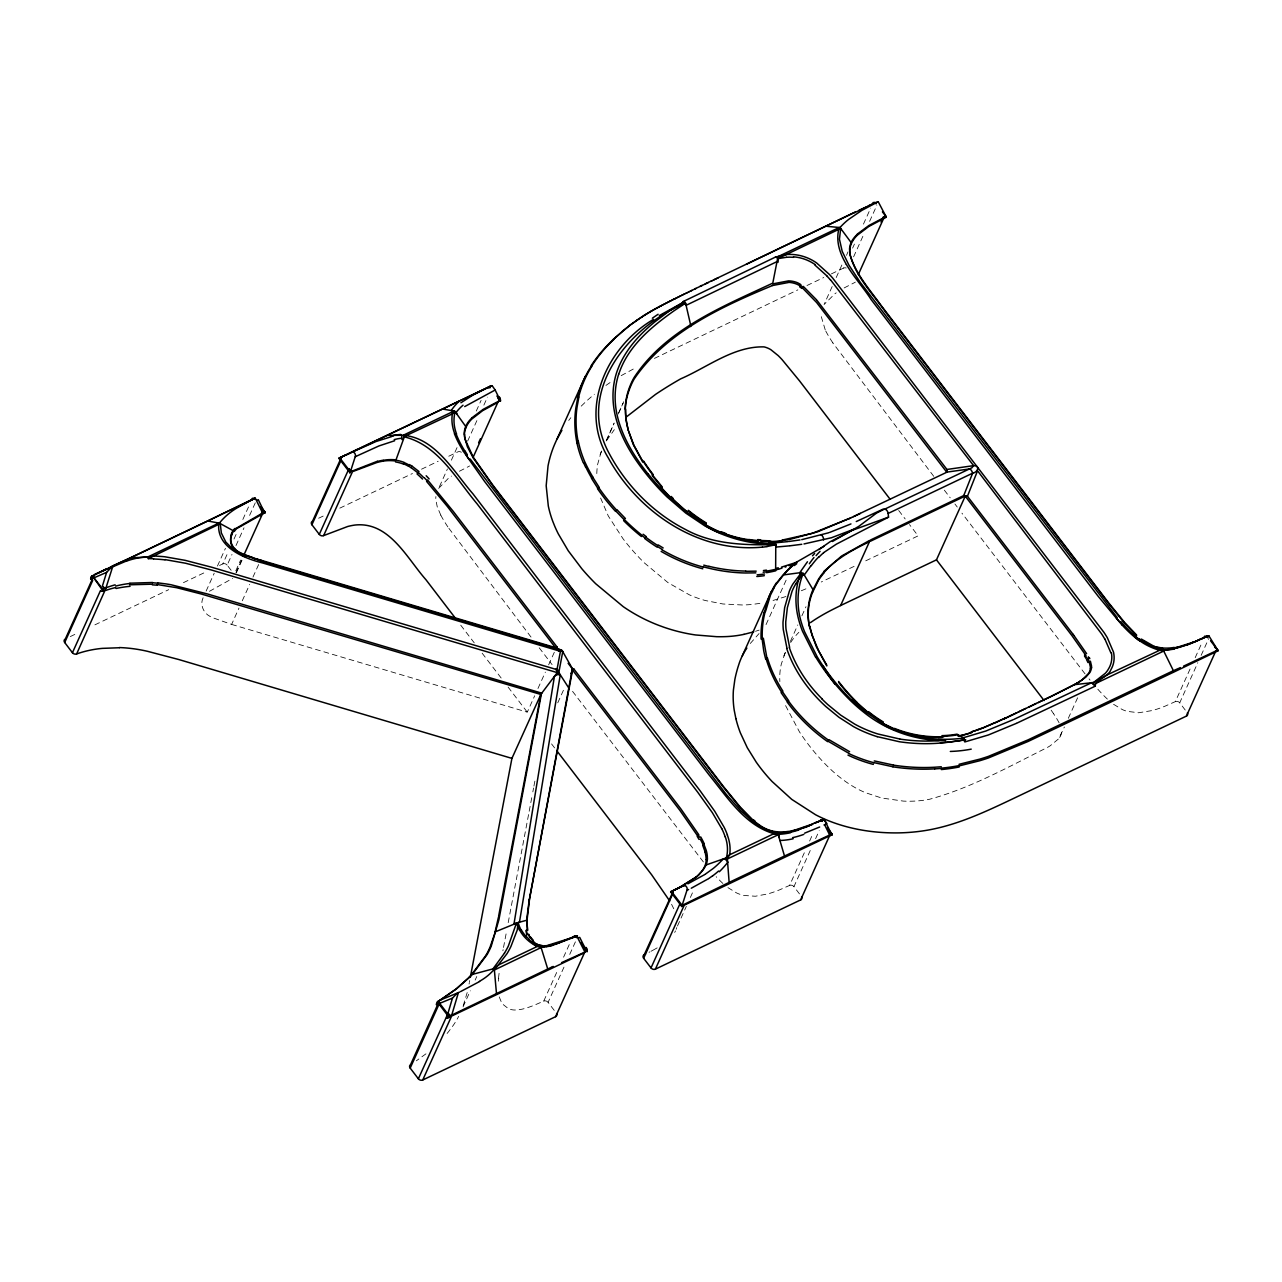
<?xml version="1.0" encoding="UTF-8"?>
<svg xmlns="http://www.w3.org/2000/svg" width="1282" height="1282" viewBox="0 0 1282 1282"><rect width="100%" height="100%" fill="white"/><g stroke="black" fill="none" stroke-linecap="round" stroke-linejoin="round"><path stroke-width="0.75" stroke-dasharray="5 3.75" d="M498.506 978.294L499.371 970.859M469.741 980.522L469.468 981.932M502.897 950.779L503.105 949.674M503.522 947.446L506.454 931.934M508.201 922.671L528.825 813.189M529.194 811.25L532.11 795.753M532.847 791.875L533.568 787.997M533.937 786.058L535.395 778.318M469.34 982.637L469.068 984.047M467.193 992.556L462.93 1006.674M676.752 927.575L676.191 929.274M601.21 451.601L597.7 464.164A94.067 75.013 24.3 0 0 596.803 476.535M785.097 652.923L781.315 664.092A87.641 69.901 24.3 0 0 779.857 681.591M846.505 255.358L847.979 251.897M600.104 454.661L601.739 451.008M606.61 440.063L613.95 423.637M618.821 412.692L623.709 401.731M457.017 447.642L450.607 461.905M606.178 440.976L614.19 423.012M618.212 414.038L623.02 403.269M832.178 286.527L824.07 304.523L834.758 293.882A127.992 102.079 24.3 0 1 836.201 292.841M836.217 277.537L842.707 263.13M783.847 655.935L785.481 652.298M790.401 641.353L797.789 624.943M801.891 615.825L805.993 606.707M206.13 591.082L214.206 573.214M217.427 566.067L225.44 548.327M219.51 565.474L222.796 563.904L228.404 551.468M234.013 539.033L236.433 533.697M242.843 519.482L249.253 505.284M231.129 570.298L227.17 565.122L231.978 554.465M235.984 545.571L244.013 527.815M249.621 515.38L256.031 501.166M235.808 570.762L240.615 560.106M235.984 572.589L241.593 560.154M236.385 572.798L241.994 560.362M203.117 597.781C199.832 604.335 203.277 612.764 209.559 616.129A27.275 21.746 24.3 0 0 213.116 617.876L231.609 624.414L238.997 608.037M242.282 600.761L249.686 584.384M252.971 577.092L260.358 560.715M439.47 486.583L447.434 468.956M476.279 411.041L481.103 400.385M467.626 441.12L477.849 418.461M483.875 405.144L487.481 397.148M231.609 624.414L527.287 712.167L534.674 695.789M537.959 688.498L545.363 672.121M548.648 664.845L556.035 648.468M557.766 702.808L564.336 688.242M463.058 1006.851L470.318 990.794M475.157 980.089L476.76 976.531M831.393 273.883L843.604 268.066L845.415 264.076M852.626 248.083L854.437 244.093M863.459 224.11L870.67 208.117M853.604 256.849L864.02 233.757M869.629 221.337L876.856 205.344M499.243 996.915L501.294 1001.947A15.945 12.708 24.3 0 0 503.425 1004.751L508.089 1008.421A11.201 8.942 24.3 0 0 512.383 1009.815A15.384 12.259 24.3 0 0 514.37 1010.008L516.422 1009.992A27.835 22.195 24.3 0 0 518.265 1009.831L521.486 1009.287A55.735 44.453 24.3 0 0 523.777 1008.758L527.783 1007.572A126.453 100.861 24.3 0 0 534.578 1005.088L543.728 1001.114L558.167 969.16M563.583 957.173L570.186 942.526M554.241 1010.376L548.087 1002.348L564.128 966.804M569.737 954.385L576.964 938.392M766.043 624.606L787.34 577.445M677.457 926.053L686.335 906.39M690.373 897.448L693.61 890.269M727.952 887.625L736.653 892.977A29.133 23.236 24.3 0 0 743.929 895.445L755.322 896.246L767.774 893.923A126.614 100.974 24.3 0 0 779.68 889.804L789.584 885.429L804.824 851.681M809.631 841.024L812.836 833.925M799.471 893.891L793.943 886.647L811.378 848.011M815.592 838.684L819.198 830.704M785.578 705.597L799.471 731.894A210.248 167.686 24.3 0 0 809.166 745.531C822.066 762.037 837.082 777.453 855.463 787.821A81.311 64.853 24.3 0 0 865.478 792.693L881.567 797.997L903.409 801.106A108.281 86.375 24.3 0 0 914.066 801.122A101.166 80.686 24.3 0 0 929.274 799.327C970.955 788.093 1009.014 766.556 1047.49 747.406A128.873 102.784 24.3 0 0 1050.327 745.691L1058.82 738.656L1064.397 726.99M1068.323 718.289L1077.793 697.376M1113.561 704.299L1122.247 709.539A28.973 23.108 24.3 0 0 1127.198 711.35L1138.688 712.76L1152.358 710.532A127.062 101.342 24.3 0 0 1165.274 706.078L1175.354 701.607L1190.994 666.977M1195.209 657.65L1201.827 642.987M1185.241 710.052L1179.712 702.824L1197.837 662.666M1201.138 655.374L1208.557 638.949M675.502 930.892L674.685 932.447M1059.685 737.422L1060.647 735.628A17.019 13.573 24.3 0 0 1061.512 732.375A16.169 12.9 24.3 0 0 1061.512 730.003L1061.4 729.218M606.69 440.463L614.318 429.662M438.668 488.346L448.492 478.186A125.54 100.124 24.3 0 1 451.424 476.103M790.657 642.522L791.683 640.968A93.49 74.564 24.3 0 1 797.532 633.709L798.862 632.33M568.727 420.448L570.827 417.724M750.274 643.484L759.056 633.564M581.227 406.138L584.977 402.5A278.739 222.315 24.3 0 1 594.351 394.263M425.961 1053.836L416.33 1060.823M209.463 591.306L232.603 578.406M605.937 385.433L607.86 384.087A249.958 199.351 24.3 0 1 611.706 381.475M657.169 947.863L655.903 948.6M621.177 375.642L635.231 367.998M655.487 948.856L650.743 951.42M459.421 471.247L468.94 466.36A3.237 2.58 24.3 0 0 469.565 465.927M649.894 951.853L649.029 952.302M654.445 358.383L797.821 289.892M70.302 636.577L75.221 634.221M94.9 624.847L168.679 589.688M183.438 582.653L206.386 571.724M318.641 518.232L324.699 515.348M339.826 508.137L412.451 473.523M421.522 469.196L438.172 461.264M448.764 456.216L457.834 451.889A3.237 2.58 24.3 0 1 461.616 452.482M806.971 285.517L823.765 277.521M854.1 566.372L821.265 581.996M865.735 560.827L918.12 535.86L909.499 524.594M805.913 588.839L801.17 590.81M785.946 596.515L773.046 600.457M759.104 630.119L755.531 631.289M1089.075 678.883L1090.053 680.069M703.385 861.953L572.012 690.645M1085.037 673.867L961.949 513.169M933.777 476.359L832.803 342.887M944.353 490.173L950.218 497.833M954.914 503.97L957.253 507.047M898.714 510.508L905.188 518.954M531.02 637.074L447.835 526.934M539.209 647.795L552.093 664.621M460.735 625.183L474.26 642.875M482.16 653.195L501.342 678.258M508.105 687.104L527.287 712.167M551.564 743.913L554.898 748.271M1051.16 710.18L1053.548 713.657M671.56 904.275L674.572 910.444M1059.108 722.824L1058.836 722.295A97.865 78.042 24.3 0 0 1053.516 713.673M440.816 515.14L437.29 506.999L435.832 499.804A29.133 23.236 24.3 0 1 435.896 496.567M825.223 329.859L821.073 315.917A29.101 23.22 24.3 0 1 821.089 313.77M600.617 498.041L608.293 515.989L622.924 538.584A205.553 163.952 24.3 0 0 644.333 562.878L667.954 582.605L689.251 594.768A90.894 72.497 24.3 0 0 705.228 600.505L722.952 603.982L742.566 604.992A110.284 87.961 24.3 0 0 753.175 604.303L758.431 603.582A147.718 117.816 24.3 0 0 763.271 602.732M843.604 268.066A3.237 2.58 24.3 0 1 846.248 268.018M1175.354 701.607A3.237 2.58 24.3 0 1 1179.712 702.824M1107.376 699.091A111.983 89.307 24.3 0 1 1101.815 693.53A167.638 133.697 24.3 0 1 1097.472 688.803M832.851 342.871A133.328 106.342 24.3 0 1 825.143 329.875M844.133 287.969A127.992 102.079 24.3 0 1 844.998 287.488L854.709 282.521A3.237 2.58 24.3 0 0 855.318 282.104M498.41 981.179A94.371 75.269 24.3 0 1 498.746 978.358M543.728 1001.114A3.237 2.58 24.3 0 1 548.087 1002.348M789.584 885.429A3.237 2.58 24.3 0 1 793.943 886.647M222.796 563.904A3.237 2.58 24.3 0 1 227.17 565.122M447.081 1033.484A204.719 163.279 24.3 0 0 448.716 1031.465L453.299 1025.296A128.088 102.159 24.3 0 0 458.668 1016.338M447.867 526.918A141.645 112.976 24.3 0 1 440.768 515.156M722.888 883.474A137.591 109.739 24.3 0 1 716.173 876.728"/><path stroke-width="1.5" d="M690.597 326.541A3.237 1.731 57.1 0 0 690.629 324.939L685.582 303.129C629.238 326.013 575.522 390.802 608.79 452.722C625.856 485.141 652.875 512.752 685.533 529.514C713.273 544.754 745.146 545.122 775.77 544.722L775.658 568.343L778.302 567.814M529.274 899.387L526.902 918.216L527.479 930.444M625.392 408.349L625.376 410.673A97.752 77.817 24.8 0 0 627.603 427.146L628.244 430.56M526.902 921.357L527.575 930.347M849.646 249.301L849.758 252.378A34.454 27.387 25.4 0 0 850.287 255.535C855.959 274.22 869.436 289.155 880.59 304.763L1108.994 603.245L1124.602 622.459L1136.621 635.023M526.902 921.293L529.979 895.429M1013.213 719.699L985.842 731.028L963.503 737.695L964.561 740.788A7.82 6.554 -58 0 0 964.336 741.268L964.785 739.602L958.535 740.868M153.519 558.712L148.279 558.615L148.424 557.141L130.444 557.766L112.528 566.035M529.402 899.467L572.397 668.643M498.57 916.454L540.796 694.443L557.253 672.617L211.21 569.945L185.505 563.231L164.961 559.593M498.394 917.415L494.644 933.873L490.109 946.949A130.652 104.227 24.8 0 1 486.054 955.25M541.485 693.386L498.89 919.819L491.246 946.132A131.229 104.691 24.6 0 1 487.176 954.465L472.257 974.432A3.237 1.875 42.5 0 0 471.199 975.121L486.038 955.234M157.221 584.544L176.66 587.701L201.482 594.063L540.86 694.459L511.919 758.383L470.318 977.349M568.936 689.251A3.237 1.907 10.7 0 0 568.759 687.953L556.981 669.669L560.426 651.336L561.468 650.455A3.59 1.186 -74.8 0 1 561.82 650.407L556.564 647.955L245.375 555.587M558.856 672.313L562.75 651.609M530.139 895.445L572.557 670.053A3.253 2.035 13.4 0 0 572.349 668.659M625.247 408.317A96.406 76.936 23.6 0 1 628.404 390.465A112.031 89.355 24.5 0 1 634.029 377.645C665.711 329.282 722.968 306.478 772.79 283.114L777.565 258.724L840.672 228.452L839.454 239.253L842.21 251.384L848.844 264.989L860.254 282.344L1117.199 617.539M577.685 398.013L575.874 407.82A143.199 114.242 24.1 0 0 576.852 442.322M578.887 397.1L577.092 406.859A142.478 113.681 24.1 0 0 578.054 441.184M764.344 612.347L769.248 596.13A90.589 72.08 19.6 0 1 771.46 591.755M765.53 611.45L770.402 595.297A89.788 71.439 19.5 0 1 772.597 590.954M495.06 932.334A3.237 1.923 15.1 0 1 496.23 931.453L516.422 923.2L508.345 946.052A143.071 114.082 24 0 1 504.467 953.135M446.505 1018.277L452.466 998.117L456.232 994.207A4.183 1.41 -37.5 0 1 458.075 992.781M449.149 1017.331A3.349 2.195 69.9 0 0 449.565 1016.273L438.107 1001.37A3.333 2.244 55.9 0 0 437.37 1001.947L455.831 989.303L469.741 977.092M449.565 1017.171L451.745 1015.072L458.395 992.621L459.453 992.124M102.416 586.002L106.614 572.365L110.492 568.311A4.247 1.49 -37.9 0 1 112.447 566.756M449.453 1016.225L449.453 1016.193A3.67 2.868 79.1 0 1 449.213 1016.738M105.605 589.063L112.672 566.724M831.826 834.87L681.736 906.39L670.662 891.935L671.367 891.327L682.12 905.348L686.96 890.301L688.626 889.5M396.058 459.725L404.535 436.345M618.725 374.248C626.61 349.778 646.08 331.445 666.191 316.51A430.063 343.015 24.3 0 1 674.636 310.388L685.582 303.129M812.612 592.22L818.445 580.345A95.189 76.231 24.8 0 1 824.294 572.589M824.342 571.371A97.945 77.673 22.3 0 0 818.541 579.144L812.451 590.858A96.935 77.305 23.7 0 0 809.118 601.899A89.003 71.151 23 0 0 809.311 625.872M541.581 946.196A12.099 10.048 24.2 0 1 539.065 945.699L540.667 946.308L537.382 946.404L499.563 964.433L492.961 968.888L504.499 953.151M405.096 436.104L452.53 413.814L454.052 411.041L442.578 409.022L369.296 443.684M470.222 459.068L726.413 794.536L740.563 810.577L752.71 821.554L765.034 829.134L777.709 833.316L773.831 833.733L729.474 854.87L727.359 858.988L729.138 882.401L682.12 905.348M119.354 647.747L102.352 648.372A110.893 88.442 24.3 0 0 76.551 653.98A3.237 2.58 24.3 0 1 72.433 652.714L64.693 642.522L92.753 580.361M72.433 652.714L100.493 590.553M76.583 654.028L104.948 590.473M231.721 534.434L231.882 534.097A18.204 14.791 31.2 0 1 233.18 531.87M219.398 523.104A90.99 72.577 24.3 0 1 237.218 507.816L251.576 499.98L252.458 498.169M260.679 515.701L263.082 510.364L260.871 507.496M243.997 554.818L262.441 513.97A3.237 2.58 24.3 0 0 263.082 510.364L264.893 512.736M311.911 524.739L340.788 460.783A3.157 2.516 24.1 0 1 341.477 457.193L312.584 521.117A3.237 2.58 24.3 0 0 311.911 524.739L319.282 534.386A3.237 2.58 24.3 0 0 323.641 535.604L347.775 526.469A65.735 52.434 24.3 0 1 354.986 525.043C389.199 521.309 406.811 558.087 425.961 579.736L456.216 619.286M319.282 534.386L348.96 468.651M323.641 535.604L352.502 471.664L376.636 462.61A66.664 54.148 28.1 0 1 382.709 461.183M478.619 442.771L480.43 438.765M498.474 398.798L499.275 397.035M752.855 820.736L739.874 807.436L722.439 785.946L493.858 487.192L473.555 458.443L473.01 457.546L497.817 402.42L482.609 410.673L471.824 419.038A39.918 32.322 26.9 0 0 465.815 427.787M744.057 634.334A105.332 84.019 24.3 0 1 727.086 636.561A141.645 112.976 24.3 0 1 716.622 636.689L695.517 634.959A141.276 112.688 24.3 0 1 663.804 627.202L658.595 625.295A135.235 107.864 24.3 0 1 633.596 613.261A141.132 112.576 24.3 0 1 623.26 606.674L595.713 583.743A206.482 164.689 24.3 0 1 581.804 568.711L568.247 550.779L558.327 533.921A146.613 116.934 24.3 0 1 554.802 526.389L552.766 521.325A127.142 101.406 24.3 0 1 548.311 506.005L546.18 485.718L548.023 465.991A163.038 130.043 24.3 0 1 555.202 443.059L585.409 376.203M570.907 673.691L572.557 670.053A3.237 1.09 -37.4 0 1 573.615 668.675L680.95 809.022L698.866 834.822M422.74 1079.989L451.601 1016.081L584.464 952.766L555.603 1016.674L422.74 1079.989A3.237 2.58 24.3 0 1 418.365 1078.787L410.192 1068.098L439.838 1002.428M418.365 1078.787L448.123 1013.213M449.069 1017.283L437.402 1001.979L438.364 1001.29M873.282 202.364L872.481 204.126L859.068 210.248M881.022 222.09L883.426 216.77M858.315 274.54L884.372 216.818M585.169 949.113L585.954 947.366M586.996 951.564L584.143 947.767M742.31 655.791L771.075 592.092M782.821 575.265L793.302 564.272L789.087 565.779M828.813 830.544L830.191 832.355A3.157 2.516 24.5 0 1 829.486 835.944L800.641 899.916L655.39 969.144A3.237 2.58 24.3 0 1 651.016 967.926L643.628 958.279A3.237 2.58 24.3 0 1 644.285 954.673L673.579 890.509M643.628 958.279L673.306 892.56M651.016 967.926L679.877 903.97A3.157 2.516 24.3 0 0 684.235 905.156L655.39 969.144M810.448 622.635L814.679 619.751A260.518 207.78 24.3 0 1 833.364 609.158L840.639 605.521L869.452 541.693A3.237 1.635 64.6 0 0 869.613 540.427L841.649 555.987L824.086 571.195M840.639 605.521L936.469 559.849L965.298 496.038L870.75 541.084M1203.317 638.083L1205 635.952M735.884 718.625A137.11 109.355 24.3 0 0 740.387 732.903L747.294 747.727L756.172 762.053A160.683 128.152 24.3 0 0 772.085 781.507L791.763 799.391L815.592 814.759A114.947 91.679 24.3 0 0 830.656 821.57C852.562 829.919 876.183 833.332 899.563 832.867A183.647 146.469 24.3 0 0 915.011 831.89A181.002 144.353 24.3 0 0 924.835 830.608C958.76 825.255 989.8 809.679 1020.536 795.128L1186.411 716.093L1216.057 650.423M253.58 558.471L260.647 560.218M231.834 532.943L231.738 533.152A18.733 14.839 25 0 0 230.888 535.347M771.283 591.675L772.838 588.823A107.496 85.878 25.9 0 1 776.203 583.102M772.421 590.874L773.735 588.438M557.237 438.716L561.917 430.303M777.549 582.509L783.59 574.897L801.522 572.509L798.478 579.929A95.301 76.007 24.3 0 0 795.737 583.967M591.851 365.803L592.012 365.546A207.62 165.49 24.1 0 1 613.822 339.442M804.247 575.025L811.105 565.522M875.157 202.732L868.315 205.825M812.964 589.576L803.253 573.358L801.859 575.265M776.443 583.246L782.517 575.602M801.571 575.65L798.478 579.929A108.553 86.583 24.3 0 0 797.805 616.081A128.665 102.624 24.3 0 0 802.516 631.305L815.464 657.009M807.452 561.772L799.712 572.75A3.237 1.827 30.4 0 1 804.054 575.025M575.233 935.86L576.275 937.495M823.525 819.198L821.153 820.095A3.349 1.106 59.5 0 0 820.897 820.192L821.554 821.057M783.767 574.705L788.238 569.416M1206.747 636.513L1205.352 637.138M235.391 528.761L262.618 513.04L255.294 498.185L254.365 498.538A3.365 1.058 65.3 0 0 254.301 498.906M793.077 564.737L796.907 561.917L788.414 569.512M824.086 572.445C836.184 558.391 853.059 549.722 869.452 541.693M801.522 572.509L792.869 584.031A74.869 59.709 24.6 0 0 789.327 591.258L784.648 607.636L783.014 622.091A103.634 82.657 24.3 0 0 783.27 629.526L786.956 648.227M489.275 386.715L489.42 386.539A3.301 1.042 65.5 0 0 489.355 386.908L490.045 387.805M812.484 555.779L814.631 553.52M471.92 974.801L456.536 988.694L439.438 1000.729L410.593 1064.621A3.237 2.58 24.3 0 0 410.192 1068.098M470.863 975.49L469.132 977.333M575.153 935.956L575.185 935.924A3.317 1.106 59 0 1 575.153 935.716M670.662 891.935L670.694 891.903A3.349 2.179 70.7 0 1 671.319 891.359L685.566 884.933M394.68 440.736L378.975 445.928L355.226 456.729L350.387 471.776A3.349 2.003 76.1 0 1 349.938 472.738L338.929 458.363L345.563 454.934M233.997 530.043L233.34 530.748L219.591 523.232L207.684 520.957L130.444 557.766M764.088 543.985L763.864 543.969A132.206 105.444 24.3 0 1 748.464 541.933A116.085 92.576 24.3 0 1 736.188 539.049L733.144 538.136A108.297 86.375 24.3 0 1 721.157 533.825L715.324 531.261A116.87 93.217 24.3 0 1 704.026 525.348L685.742 513.072L667.025 496.919A223.613 178.342 24.3 0 1 646.705 474.58C632.923 457.482 620.985 438.252 615.568 416.762A115.172 91.855 24.3 0 1 616.594 372.693C622.78 353.944 635.712 338.272 650.487 325.548A308.658 246.176 24.3 0 1 654.653 322.022L670.037 310.404L684.652 301.558L683.018 301.639L775.546 257.041L786.827 254.509A43.925 35.031 24.3 0 1 793.798 254.573A37.995 30.303 24.3 0 1 816.586 262.922L829.47 274.508A156.58 124.883 24.3 0 1 832.659 278.05L1103.914 632.33A132.206 105.444 24.3 0 1 1107.328 637.731L1113.529 652.169A35.752 28.508 24.3 0 1 1111.061 669.38C1108.626 676.608 1096.911 679.556 1095.213 684.925M699.812 873.699L699.363 874.132A70.061 56.392 26 0 1 695.757 877.289M471.792 417.884L483.218 409.327L500.252 400.369L495.156 390.016L464.709 406.586M818.894 556.789L816.762 558.952A155.09 122.255 43 0 0 811.298 565.683M427.579 479.981L453.283 511.422L557.093 647.09L556.324 647.843L558.68 650.919M568.118 663.259L572.83 669.428L573.615 668.675M698.562 874.805L699.059 874.324A40.03 31.409 23 0 0 704.94 865.911A30.351 24.214 24 0 0 705.725 863.379A29.117 23.268 23.4 0 0 706.254 859.725M612.54 339.938L629.013 326.045M613.613 339.265L622.203 331.541M857.37 234.029L869.004 225.44L886.006 216.546L878.218 201.723L872.946 203.614M92.208 576.131L98.762 572.557M556.436 647.971L556.132 648.323A3.237 1.09 -37.4 0 1 557.093 647.09M626.642 416.73L655.551 394.391A502.304 400.625 24.3 0 1 680.694 378.847C707.52 367.245 733.753 346.06 764.04 346.893A18.349 14.647 24.3 0 1 769.2 348.768A19.935 15.897 24.3 0 1 770.931 349.746L778.174 355.595A90.669 72.321 24.3 0 1 782.036 359.585L799.519 380.866L890.093 499.227M818.942 549.529L830.079 541.741L852.434 530.267L888.538 517.143L888.154 513.457L972.605 473.202C977.605 472.513 980.666 465.382 973.599 465.638L946.933 469.468L816.874 300.244M622.283 331.253L630.167 325.163M242.731 554.545L232.683 549L225.808 542.014L221.337 532.959L220.28 523.617L148.279 558.615M823.557 552.67L836.393 544.145L888.538 517.143M695.725 877.241L680.694 886.663M729.474 854.87L725.997 857.962L705.997 864.997M694.668 878.138L680.229 887.176M460.927 402.756L472.93 395.08L491.791 385.626L442.578 409.022M452.53 413.814L455.398 412.067L465.719 426.473A29.951 23.909 22.2 0 0 464.228 433.22L464.645 437.082A35.848 28.492 25.3 0 0 465.11 439.438L473.202 457.097L492.4 484.516L723.801 786.94L740.419 807.275L752.903 819.999M629.158 325.804L637.346 319.939M630.327 324.923L644.141 315.436M1082.008 680.021L1088.642 673.403A21.025 16.794 27.7 0 0 1088.947 672.89A17.676 14.102 23.6 0 0 1090.053 669.973A17.115 13.653 23.8 0 0 1090.469 668.467M712.552 875.862L708.77 878.507M1094.844 686.351L1095.453 685.165M653.532 319.362C607.283 346.364 578.118 408.686 608.293 457.898C638.308 512.431 698.53 553.263 762.389 547.126M1082.361 679.829L1075.951 683.883M637.25 319.939L642.042 316.782M705.004 874.388L712.824 868.763A120.476 104.852 53.5 0 0 714.539 867.369A122.463 106.582 51.3 0 0 717.952 864.292L723.433 858.892A3.221 1.651 42.1 0 1 727.583 861.953M708.433 878.731L691.27 888.218M704.683 874.596L687.873 883.811M642.106 316.734L651.112 311.222M1079.027 682.008L1085.806 677.168L1089.764 672.633A21.538 17.227 26.6 0 0 1090.085 672.105A18.012 14.374 22.1 0 0 1091.222 669.076A17.419 13.91 21.2 0 0 1091.607 667.505M1079.973 681.399L1076.543 683.53M659.333 315.564L684.396 301.719M644.221 315.388L646.256 314.122M479.596 981.547L460.494 991.627M1062.073 690.982L1074.476 684.652L1093.578 682.521L1105.34 673.274A41.489 33.028 23.9 0 0 1107.6 670.406L1108.529 668.867A33.524 27.082 21.7 0 0 1111.43 652.842M646.352 314.074L650.487 311.59M649.942 311.943L654.83 309.106M1076.88 683.274L1049.157 697.408M824.214 546.212L795.737 562.606L781.507 567.109M832.419 541.501L858.796 526.341L876.519 513.104L884.292 509.162A15.128 4.07 -16.2 0 0 884.308 509.339L971.948 467.754A5.144 3.526 -54.5 0 0 972.301 467.241L973.599 465.638L830.512 279.796M1076.287 683.627L1074.476 684.652A3.237 1.683 61.1 0 0 1073.547 685.245M651.384 311.109L657.329 307.728M1095.421 686.062L1091.575 682.745L1013.998 719.346M655.134 309.01L658.595 307.055M1094.908 683.851L1163.703 651.048L1159.104 650.15A51.825 41.328 24.3 0 1 1137.887 639.446M657.65 307.648L659.861 306.382M1093.578 682.521L1106.67 675.133L1160.723 649.798L1163.078 649.734L1173.399 670.694L1178.286 668.531M658.916 306.975L661.111 305.709M661.64 305.42L660.182 306.302M660.583 306.077L664.332 304.026M662.057 305.308L667.009 302.632M680.101 887.24L675.326 889.66M680.566 886.727L674.028 890.301M664.733 303.914L668.355 301.943M551.42 967.253L451.745 1015.072M667.441 302.536L669.717 301.254M668.787 301.847L674.925 298.626M670.133 301.158L673.931 299.139M207.684 520.957L254.445 498.329L255.198 499.307A4.279 3.445 -76.4 0 0 253.852 498.057M264.685 512.848L236.481 528.729A31.008 25.784 61.8 0 0 234.318 531.437M675.021 298.706L680.726 295.757M674.012 299.219L676.383 298.033M746.412 264.236L854.437 212.475M260.983 506.871L264.845 511.919L262.618 513.04A3.237 2.388 -26 0 0 263.179 509.755L258.275 499.692L257.009 500.204M677.233 297.616L678.098 297.184M675.438 889.339L674.284 889.9M645.583 954.032L644.285 954.673M681.575 295.341L682.441 294.924M678.947 296.767L689.203 291.751M683.29 294.507L684.652 293.834M1061.047 691.479L1046.753 698.562M1173.351 672.313L1217.804 650.936A3.413 1.202 53 0 0 1217.948 650.327M686.03 293.161L687.392 292.504M251.576 499.98L254.237 498.698M688.755 291.831L696.062 288.45M885.846 217.475L868.876 226.449L857.418 235.119A40.736 33.092 28 0 0 851.216 243.852M694.908 288.851L708.401 282.521M690.581 291.094L691.943 290.421M777.004 261.608L686.094 305.324A3.237 1.715 63.1 0 0 683.002 301.607M1094.507 686.511L1016.866 723.144M700.052 286.383L702.103 285.389M705.196 283.899L712.055 280.614M854.806 212.572L866.584 206.931M855.206 212.091L713.433 279.957M870.638 539.93L963.76 495.541L967.445 496.278L1072.826 634.029M1046.4 698.562L1038.324 702.6M1042.651 700.533L1048.804 697.408M253.98 498.842L129.514 558.359M338.929 458.363L357.406 449.293M489.019 386.844L358.8 448.924M353.207 451.681L339.634 457.754A3.317 2.147 71.4 0 0 338.993 458.443M711.157 281.207L718.289 277.793M387.26 435.383L403.173 435.287L454.052 411.041M777.004 257.137L839.213 227.491C831.377 254.91 857.786 278.482 871.119 299.539L1098.209 596.338L1122.151 625.199M860.366 513.425L852.081 517.351M1016.834 712.664L1004.735 718.561M1018.277 711.975L1025.584 708.497M1036.273 703.401L1011.258 715.5M1028.436 707.327L1042.058 700.645M727.359 858.988L778.222 834.742L784.504 856.023L729.138 882.401M1173.399 670.694L1028.084 739.858L988.502 756.332A269.252 214.799 24.3 0 1 979.833 759.12L959.032 764.312M585.377 951.885L561.564 962.638M1217.708 650.118L1183.51 666.175M1173.302 672.329L1027.988 741.509L988.342 757.999A270.999 215.616 24 0 1 979.64 760.771L958.776 765.995M101.438 571.275L94.243 574.977L65.382 638.917A3.237 2.58 24.3 0 0 64.693 642.522M346.797 454.629L364.088 446.136M99.147 572.653L103.65 570.218M354.553 451.04L376.075 441.505L391.571 436.617M101.951 571.307L107.207 568.551M1217.916 650.952A3.349 1.699 -37.7 0 0 1217.724 650.118L1208.814 635.76L1189.135 644.109M584.8 951.773L576.868 936.181L550.715 946.068M104.243 569.945L106.021 569.096M107.239 568.807L113.12 566.019M109.002 567.974L111.358 566.852M853.508 516.566L946.869 472.209L946.933 469.468A3.205 1.266 81.6 0 1 946.469 472.161L970.266 468.843M1012.091 714.923L1004.159 718.833M878.218 201.723L861.873 210.36L848.732 219.334A96.23 76.744 24.3 0 0 839.982 227.539M365.562 445.431L368.543 444.037M111.342 566.58L129.498 558.359M824.038 824.967L826.89 823.605L824.054 819.535M377.373 461.248L350.387 471.776L339.634 457.754M851.697 517.415L817.515 531.838L789.744 539.434M849.389 518.617L850.735 517.992M1205.785 636.641L1204.231 637.667M1204.599 637.202L1201.506 638.917M572.589 937.206L557.766 943.328L546.885 946.068M94.644 574.496L126.549 560.955M883.266 509.066L856.264 521.55M817.307 822.131L818.461 821.49M1004.976 718.24L982.909 727.984M1005.569 717.968L994.56 723.144M1203.413 637.747L1201.042 639.125M816.554 822.467L821.233 820.288A3.237 3.205 73.2 0 1 825.207 821.393L830.287 831.73A3.173 2.34 -25.9 0 1 829.662 835.031L824.598 824.695M849.004 518.681L812.259 533.344L782.148 540.091M817.179 821.794L815.352 822.916M816.682 822.307L814.887 823.236M819.679 827.002L804.647 833.156M1201.619 638.564L1197.404 640.76M1201.026 638.837L1197.404 640.455M815.849 822.403L814.503 822.996M1180.369 667.602L1178.991 668.226M1016.386 723.368L988.406 734.955L964.753 741.957M553.263 966.436L552.029 966.981M814.07 823.204L811.57 824.294M784.504 856.023L831.986 833.941L827.467 828.028M812.82 824.166L811.202 824.871L812.211 824.31M850.976 523.921L829.486 532.479M853.652 529.29L831.794 537.607M90.685 579.24L106.614 572.365M994.159 723.096L981.018 728.721M1196.779 640.728L1192.965 642.635M1196.282 641.24L1193.622 642.362M810.913 824.582L794.167 830.335M810.609 825.015L808.942 825.72M810.288 825.159L809.279 825.576M808.654 825.945L804.583 827.547L808.974 825.816M440.03 1000.184L458.395 992.621M436.393 1004.703L452.466 998.117M1193.798 641.978L1174.216 648.259M1193.141 642.25L1191.282 642.971M255.294 498.185L252.137 499.435A3.173 3.141 70 0 1 254.605 499.355M982.765 727.791L979.176 729.41M1191.266 643.324L1180.642 646.929A107.544 85.782 24.3 0 1 1175.498 648.307L1171.363 649.157M980.89 728.497L978.246 729.746M804.679 827.066L803.269 827.932M804.086 827.627L794.119 830.736M979.047 729.186L974.528 731.077M1188.911 644.189L1187.773 644.606M978.118 729.522L970.698 732.326M1187.949 644.525L1176.764 647.763M772.357 285.582C721.51 306.783 666.223 331.926 634.125 379.055A111.31 88.778 24.6 0 0 628.549 391.811A96.166 76.792 22.7 0 0 625.247 409.519M772.485 285.533L788.077 282.569M772.645 283.915L788.494 280.886A20.768 16.634 24.5 0 1 797.003 282.537A19.663 15.656 24.4 0 1 800.897 284.668M828.573 532.799L801.731 539.658M801.346 828.717L798.558 829.614M785.994 566.82L785.081 567.125M974.368 730.836L971.484 731.766M781.988 568.118L778.767 569.112M831.217 537.783L803.99 543.953M403.173 435.287C435.319 437.707 453.796 471.84 472.962 493.858L699.988 790.625L714.715 811.218L724.202 827.419A81.423 64.933 24.3 0 1 727.423 834.999M778.495 569.192L775.514 570.009M753.72 631.834L744.057 634.334M540.972 947.638L494.371 970.009L506.999 953.68A145.651 116.165 24.3 0 0 510.925 946.469L517.255 930.011L518.136 922.559L526.79 920.236M472.257 974.432L494.243 968.551L496.455 993.278M775.77 544.722L766.957 546.533M777.565 258.724L786.491 257.281M1176.956 647.314L1174.408 647.795M1206.971 636.096L1208.814 635.76M788.542 831.922L787.917 832.018A39.87 31.778 22.5 0 1 775.306 832.531M800.032 539.93L788.75 541.517M801.779 544.289L790.177 545.779M766.46 570.137L763.431 570.538M766.171 571.836L763.127 572.237M764.569 544.065L775.402 543.103L769.2 540.796L758.383 540.363M578.791 937.575L579.736 937.446L586.739 951.436M576.868 936.181L546.869 945.603A28.957 24.246 31 0 1 546.308 945.715L544.497 945.747M129.851 583.198L152.638 582.493M787.917 541.613L774.761 542.863A3.237 1.234 88.9 0 1 775.914 547.238M781.475 540.619L787.212 539.85A129.803 101.582 22.5 0 0 789.712 539.385M789.488 545.844L776.043 547.061M129.546 584.8L152.221 584.191M941.292 766.764L935.043 767.213A175.057 139.498 24.2 0 1 893.41 765.13M940.972 768.463L934.706 768.912M545.619 946.196L544.065 946.276M401.955 439.582L401.811 435.864A3.253 1.298 87.1 0 0 401.202 435.351L401.042 435.287M756.188 571.147L745.787 571.291M755.851 572.846L745.387 572.99A145.619 116.101 24.3 0 1 708.385 568.086L703.145 566.804M943.664 736.878L938.889 737.006M942.35 737.438L938.28 737.519M945.667 740.627L939.209 740.579A157.093 125.299 24.3 0 1 899.74 739.057M1085.854 655.439L1071.912 635.584L965.234 496.15L967.445 496.278L977.541 470.782L1101.542 633.789A130.908 103.538 24.9 0 1 1104.812 639.093M760.851 541.084L768.591 541.325A3.237 0.945 -89.9 0 1 769.2 540.796M939.209 740.579C911.919 739.297 885.061 729.426 863.764 712.247A150.667 120.171 24.3 0 1 850.351 700.485A213.149 169.993 24.3 0 1 815.656 656.945M561.308 651.32L562.221 651.432M793.526 257.313L789.984 257.153A43.3 34.806 25.1 0 0 786.507 257.313M826.153 226.241L840.031 227.571L851.12 242.538A30.063 23.989 22.3 0 0 849.501 249.269M157.686 582.845L166.484 583.983A146.469 116.598 24.2 0 1 171.051 584.752L207.251 593.903L541.677 693.129M893.41 765.066L874.276 760.899M892.897 766.764L873.667 762.566M899.74 739.009L877.994 734.009A99.355 79.244 24.3 0 1 854.774 724.154L840.639 715.1L827.771 704.571A136.004 108.473 24.3 0 1 821.858 698.866M965.218 496.022L963.76 495.541L972.605 473.202A3.269 1.218 63.4 0 0 970.362 469.324M403.702 436.697C437.947 444.71 456.12 478.875 477.096 503.842L697.712 792.212L712.343 812.66L721.702 828.589M708.962 566.484L703.754 565.138M778.222 834.742C746.573 828.124 728.048 798.109 709.042 774.841L484.58 481.439L463.347 451.296M260.358 560.715L556.035 648.468L447.29 506.374L426.569 481.391M236.721 551.484A15.015 11.65 24.6 0 0 238.276 552.478A20.079 16.65 23.5 0 0 239.189 552.943L262.666 561.612L561.82 650.407M560.426 651.336L262.49 562.926C243.436 558.263 215.745 546.645 218.885 523.104L147.366 557.189L154.209 555.971L162.461 556.548A132.334 105.557 24.3 0 1 165.186 556.837L185.137 560.33L211.915 567.285L556.981 669.669M511.919 758.383L178.775 659.525L147.526 651.32A127.239 101.486 24.3 0 0 119.322 647.554M877.225 736.653L899.403 741.749A163.535 130.203 24.1 0 0 958.407 740.563M252.666 557.494L249.525 556.404M249.125 556.26L245.695 555.01M1154.297 646.448L1141.317 639.045M725.933 533.552L721.59 531.87M725.596 534.129L721.285 532.463M896.919 730.067L881.503 722.711L864.933 711.478A148.135 118.2 24.3 0 1 851.697 699.956M540.555 947.462L535.892 945.715M894.516 728.4L897.224 729.49A97.576 77.737 24.3 0 0 938.841 736.765M894.227 728.977C916.085 738.32 940.571 741.365 964.064 737.983L958.599 735.115A3.237 1.282 78.9 0 0 957.846 735.644M242.939 553.92L239.414 552.286A20.881 17.323 23.7 0 1 238.532 551.741A15.544 11.859 25.2 0 1 236.689 550.555A12.82 10.048 25.4 0 1 234.574 548.311M849.613 751.701L828.925 739.65M848.86 753.319L828.044 741.204M946.661 472.064L816.89 302.873M663.179 547.959L658.259 544.962M662.361 549.561L657.41 546.533M410.993 467.529L418.06 473.01M411.843 465.991L419.006 471.552M814.967 265.118L827.371 276.303M648.404 474.212A221.113 176.291 24.3 0 0 668.467 496.31L686.88 512.271L704.844 524.338A114.322 91.182 24.3 0 0 715.885 530.123L721.59 532.623A105.781 84.404 24.3 0 0 733.288 536.837L736.269 537.719A113.553 90.541 24.3 0 0 748.287 540.507M646.16 536.565L643.131 534.241M645.263 538.103L642.218 535.764M260.727 560.154L262.666 561.612M802.404 287.889L816.474 302.376M803.285 286.399L816.458 299.748M1141.22 639.75L1151.044 645.856A28.525 22.595 24.3 0 0 1153.944 647.041A29.294 23.701 24.4 0 0 1155.979 647.586M754.874 821.682L760.947 826.089A34.55 27.339 24.3 0 0 765.001 828.364L767.533 829.486A29.951 23.813 24.2 0 0 775.754 831.633A41.473 32.963 24.9 0 0 788.222 831.409L789.103 831.393A68.811 54.822 24.9 0 0 794.119 830.239M754.794 822.387L762.341 827.691A30.816 24.406 24.5 0 0 767.245 830.015A29.534 23.717 24.4 0 0 775.273 832.194M867.93 712.263L857.001 702.552M867.85 712.968L856.969 703.305M775.754 831.697L777.469 833.108A3.237 1.49 89.3 0 1 779.055 837.499M533.873 941.853L532.623 940.651M533.665 942.43L533.104 941.917A27.194 21.361 25.2 0 0 540.075 945.459M103.089 586.595L104.739 588.166M1136.573 635.776L1124.618 623.26L1109.042 604.094L885.974 312.584C873.026 294.011 855.671 276.832 850.03 254.301M492.304 385.946L495.14 389.984M673.13 498.41L671.159 496.455M673.098 499.179L671.143 497.224M625.44 518.553L616.979 509.739M624.446 520.011L615.953 511.165M1120.74 621.546L1123.641 624.719A104.755 83.683 24.3 0 0 1138.592 639.013M662.025 486.695L652.266 474.853M662.041 487.497L652.314 475.702M234.285 548.375L233.933 547.943A17.772 14.086 24.9 0 1 231.129 535.427M1094.011 684.828L1092.024 682.457M648.323 474.26C634.798 457.386 622.972 438.508 617.652 417.339A112.656 89.868 24.3 0 1 618.661 374.232M882.417 211.85L886.006 216.53A3.349 1.747 -38.4 0 1 886.183 217.315M1210.545 640.744L1217.676 650.07M1214.551 646.785L1215.464 647.987M936.469 559.849L1044.093 700.549M489.516 386.331L490.189 387.212M496.903 395.994L497.56 396.859M498.233 397.74L500.252 400.369M821.249 819.903L822.371 821.377M830.191 832.355L832.034 834.774A3.397 1.779 -38.6 0 0 832.018 833.909M498.009 398.205L498.922 399.407M499.275 399.856L500.3 401.202A3.349 1.282 54.5 0 0 500.445 400.529A3.237 1.619 64.5 0 0 499.964 398.189M572.557 670.053L679.893 810.384L697.777 836.12M555.603 669.22L560.298 675.342M557.125 751.172L651.609 874.725L669.701 900.974M580.874 942.751L586.948 950.683A3.365 1.811 -38.7 0 1 587.14 951.468M103.025 591.002L92.272 575.682L103.393 589.96A3.109 2.436 79.4 0 0 103.441 587.653M1072.954 634.205L1073.771 635.295M1073.915 635.471L1086.591 653.644M788.654 700.677L782.212 691.318M787.597 702.039L781.123 692.649M599.014 487.096L592.605 476.984M597.925 488.458L591.483 478.298M467.369 454.741L465.174 451.232M642.763 461.328L634.093 445.639L628.757 431.81M642.843 462.225L633.196 444.341L628.084 429.486M826.714 665.07L818.91 651.384L812.74 636.93M826.81 665.951L816.394 646.785L811.153 631.898M473.01 457.546L467.353 446.697L464.709 437.45A29.662 23.605 24.6 0 1 464.549 434.454M530.155 937.446L529.77 936.757A22.643 18.413 20.9 0 1 528.617 934.097M1104.908 639.061L1110.885 652.842M562.141 650.551L572.83 669.428M519.338 929.931L516.422 923.2M1087.328 658.035L1087.905 659.14M1088.37 656.785L1088.963 657.922M585.505 466.985L583.566 462.706M702.76 845.431L705.26 852.209M703.914 844.293L706.174 850.238A34.662 27.483 25.4 0 1 707.36 858.732M1090.389 661.159L1091.479 665.791A16.426 13.124 22.4 0 1 1091.495 667.473M1089.299 662.313L1090.325 666.8A16.185 12.916 25.5 0 1 1090.341 668.435M1162.598 648.307L1163.078 649.734M812.323 636.289L809.679 625.872M540.748 946.388L547.702 968.855M789.616 647.346L785.994 629.061A101.15 80.686 24.3 0 1 785.754 621.818L787.372 607.652L791.956 591.563A73.058 58.267 24.3 0 1 795.753 583.967M518.152 922.607L518.361 923.328A38.284 30.159 25.7 0 0 521.069 929.931M766.908 657.906L763.335 638.164M810.865 631.289L809.855 626.978M735.884 718.625L734.249 710.388A123.28 98.329 24.3 0 1 733.416 690.037L734.858 679.492A163.776 130.62 24.3 0 1 735.964 674.476L736.381 672.81A233.164 185.97 24.3 0 1 737.839 667.569L739.41 662.698A97.272 77.577 24.3 0 1 746.861 648.083M577.349 443.62L577.06 442.322M578.278 441.184L578.551 442.466A129.306 103.361 23.9 0 0 584.624 461.472L586.643 465.719A154.241 123.232 24.1 0 0 592.781 476.936M762.149 639.205L763.687 650.567A131.79 105.268 23.9 0 0 765.691 659.06M1171.331 649.109A40.736 32.483 24.3 0 1 1163.111 649.894M1187.372 712.92A3.237 2.58 24.3 0 1 1186.411 716.093M578.647 397.019A165.154 131.597 22.9 0 1 592.028 365.947M616.53 510.012A196.755 157.558 23.9 0 1 598.518 487.304M642.026 535.315A179.224 144.578 23.7 0 1 624.222 519.402M657.81 545.571A146.164 117.255 24.1 0 1 645.647 537.094M703.385 567.109A136.261 110.941 24 0 1 661.961 549.802M745.755 571.083A144.882 115.46 24.3 0 1 708.978 566.323M764.601 573.983A104.595 87.096 28.5 0 1 757.133 574.817M776.059 569.176A111.149 89.804 25.7 0 1 766.812 571.067M1174.248 647.426A43.284 33.973 24.1 0 1 1162.566 648.003A30.992 24.278 23.8 0 1 1156.412 646.769M1163.046 649.99A49.533 39.662 24.2 0 1 1138.961 638.644M851.04 242.506A42.659 33.701 23.3 0 1 857.53 234.157M885.798 216.37A3.365 1.074 59.9 0 1 885.926 217.219M796.763 563.647A18.813 17.708 -11 0 1 794.167 565.57M875.125 203.101A3.365 1.026 65.6 0 1 875.173 202.812M590.794 366.283A208.357 166.163 24.2 0 1 612.7 340.083M577.397 397.933A165.715 132.014 22.4 0 1 590.922 366.748M583.294 462.754A129.883 103.986 23.5 0 1 577.092 443.62M591.755 478.218A155.09 123.745 24.2 0 1 585.746 466.936M615.568 511.406A197.588 158.087 24 0 1 597.492 488.634M641.433 536.533A179.945 144.722 23.8 0 1 623.597 520.604M657.009 547.077A146.805 117.736 24.1 0 1 644.798 538.568M702.776 568.791A137.014 111.534 24 0 1 661.127 551.388M764.312 575.682A105.332 87.657 28.4 0 1 756.797 576.515M775.802 570.778A111.774 90.253 25.7 0 1 766.492 572.669M1174.52 648.948A42.723 35.111 24.6 0 1 1162.197 649.878M851.28 243.917A29.646 23.701 21.1 0 0 849.694 250.503A29.887 23.797 24.5 0 0 850.014 254.301M1139.906 641A70.462 57.562 22.9 0 1 1135.179 636.85M1162.069 648.484A30.544 24.102 23.8 0 1 1156.027 647.314M1139.986 640.311A71.552 58.7 22.6 0 1 1135.195 636.128M1156.364 647.025A29.742 23.861 24.4 0 1 1154.313 646.384M773.639 588.39A105.717 84.468 26 0 1 777.341 582.381M762.261 638.051A136.116 108.826 22.3 0 1 765.258 611.354M782.869 691.078A140.892 111.999 24.9 0 1 767.389 657.874M828.493 740.147A153.087 122.527 24 0 1 788.318 700.821M873.939 762.742A118.024 96.07 24.2 0 1 848.732 753.512M959.561 765.514A182.204 146.244 24.9 0 1 941.709 768.11M761.091 639.093A136.821 109.371 22.3 0 1 764.072 612.267M781.764 692.408A141.581 112.56 24.9 0 1 766.203 659.028M827.643 741.653A153.776 123.056 24 0 1 787.292 702.167M873.33 764.409A118.713 96.615 24.2 0 1 847.979 755.114M934.69 768.863A175.762 140.042 24.2 0 1 892.897 766.812M959.208 766.989A182.749 146.549 24.8 0 1 941.308 769.553M775.53 256.977A3.509 2.436 82.6 0 1 777.789 258.852A3.509 2.436 82.6 0 1 777.886 262.425M885.285 509.339A3.237 1.619 64.5 0 1 888.154 513.457M782.357 540.748A116.486 95.012 26.4 0 1 769.328 541.517M775.45 543.36A138.296 110.605 24.5 0 1 748.271 540.908M813.06 589.576A3.221 1.955 20.5 0 1 813.269 590.329M803.237 573.358A107.592 85.782 24.4 0 0 799.808 616.706A126.117 100.589 24.3 0 0 804.519 631.641L817.275 656.945A210.649 168.198 24.2 0 0 851.52 700.068M965.699 739.698A137.559 72.593 10.1 0 1 940.411 742.663M958.391 734.65A101.887 81.119 24.3 0 1 943.536 736.317M971.227 749.137A118.377 76.183 18.3 0 1 950.315 751.444M766.973 546.581A82.689 65.991 24.4 0 1 762.405 547.174M652.362 318.208A229.174 182.989 24.7 0 1 658.115 314.282M827.243 276.383A154.128 122.816 24.4 0 1 830.383 279.861M793.478 256.833A35.656 28.829 23.8 0 1 815.304 264.717M1119.859 622.074A236.369 189.864 23.8 0 1 1116.318 618.036M1137.711 639.622A109.691 87.496 24.3 0 1 1122.247 625.151M877.225 736.653A101.871 81.279 24.3 0 1 853.411 726.557L838.957 717.279L825.832 706.542A138.504 110.492 24.3 0 1 819.807 700.725A138.648 110.573 24.3 0 1 786.619 648.259M821.986 698.786A136.116 108.569 24.3 0 1 789.263 647.378M781.7 541.26A110.589 87.208 22.9 0 1 768.735 542.014M821.249 535.123A3.237 1.522 73.5 0 1 823.557 539.914M653.099 474.452A184.64 146.677 24.7 0 1 643.564 461.023M670.262 497.063A201.082 161.276 23.9 0 1 661.111 487.224M686.992 511.534A169.625 136.164 23.9 0 1 672.697 498.714M706.302 522.976A130.075 102.272 24.9 0 1 688.306 510.316M721.205 532.847A97.464 78.603 24.1 0 1 705.068 524.755M748.864 539.706A96.823 77.882 24.4 0 1 725.788 534.033M758.399 540.555A115.957 92.544 24.2 0 1 748.864 539.498M627.779 428.236A96.422 76.76 24.9 0 1 625.632 409.567M653.099 475.318A183.935 146.164 24.7 0 1 643.612 461.937M670.278 497.817A200.425 160.731 23.9 0 1 661.159 488.009M686.896 512.271A168.855 135.523 24 0 1 672.649 499.499M706.126 523.601A129.386 101.727 24.9 0 1 688.226 511.021M720.901 533.44A96.791 78.074 24.1 0 1 704.892 525.396M748.368 540.235A96.134 77.353 24.4 0 1 725.452 534.61M757.854 541.116A115.22 91.951 24.2 0 1 748.351 540.075M760.643 539.802A126.646 93.554 20.7 0 1 757.662 539.594M800.353 285.389A27.419 21.025 25.6 0 1 802.66 287.024M799.631 286.815A26.393 20.64 24.8 0 1 801.891 288.402M800.24 285.998A19.342 15.544 23.7 0 0 796.378 283.995A20.368 16.378 24.4 0 0 788.029 282.344M816.089 555.651A107.335 77.593 76.3 0 1 820.063 551.388M809.359 563.743A160.362 121.069 64.3 0 1 813.974 557.494M819.086 556.997A105.573 82.753 55.9 0 1 823.621 552.734M834.903 683.226A210.12 170.618 22.4 0 1 823.316 666.287M857.129 702.456A186.531 149.081 24.2 0 1 838.556 681.463M883.138 721.862A98.762 77.753 24.8 0 1 868.555 711.686M894.195 729.202A82.064 66.071 24.1 0 1 882.224 723.224M812.596 592.22A96.262 76.776 23.7 0 0 809.295 603.197A88.314 70.606 23 0 0 809.471 626.978M834.919 684.075A209.431 170.121 22.4 0 1 823.364 667.185M857.129 703.193A185.842 148.52 24.2 0 1 838.636 682.28M882.961 722.471A98.105 77.224 24.8 0 1 868.491 712.375M893.923 729.762A81.407 65.526 24.1 0 1 882.048 723.849M938.216 737.262A96.855 77.144 24.3 0 1 896.887 730.147M957.189 734.137A101.502 79.596 23.1 0 1 941.917 735.66M971.916 732.535A135.507 109.467 26.1 0 1 959.192 736.012M970.923 732.679A130.492 102.993 22.5 0 1 958.247 736.06M1088.049 659.076A35.832 27.387 30 0 1 1089.123 661.352M1089.412 657.794A42.178 35.688 13.7 0 1 1089.812 658.66M1084.54 654.301A72.561 54.918 29.6 0 1 1086.351 657.313M1086.479 659.573A35.399 28.108 25.5 0 1 1087.985 662.57M1084.476 655.871A68.138 52.258 28.1 0 1 1085.966 658.387M874.677 202.252A4.279 3.445 -76.4 0 1 876.135 203.886M1206.394 635.856A4.295 3.445 -76.4 0 1 1207.997 637.891M126.646 561.099A70.494 56.216 24.3 0 1 148.359 556.917M550.619 945.876A25.752 20.544 24.3 0 1 540.78 946.709M494.628 968.807A72.641 57.93 24.3 0 1 479.42 981.339M349.858 472.898A3.349 1.667 -44 0 1 350.194 471.824M540.732 694.443A3.654 3.045 8.2 0 1 541.357 693.322M449.261 1017.155A3.365 1.458 -49.5 0 1 449.662 1016.177M587.14 950.827A3.349 1.266 54.7 0 1 587.092 951.613M500.284 400.353A3.349 1.747 -38.6 0 1 500.429 401.154M351.813 452.209A3.285 2.564 79.1 0 1 355.306 456.777M832.178 834.085A3.317 1.25 54.8 0 1 832.114 834.854M92.448 575.57A3.349 2.163 71.2 0 0 91.791 576.227A3.237 1.619 64.7 0 0 91.951 578.951M562.494 651.368A3.622 0.962 -4.8 0 1 562.942 651.593M383.606 460.254A40.832 32.531 23.3 0 1 396.074 459.869M396.058 460.238A29.983 23.445 23.5 0 1 404.102 462.417M377.469 461.424A68.234 54.229 23.1 0 1 383.158 460.222M486.727 387.981A3.157 2.516 24.4 0 1 489.035 387.821M682.216 905.429A3.301 2.163 69.7 0 1 681.784 906.47M681.591 906.47A3.381 1.699 -44 0 1 681.928 905.38M697.2 836.345A123.521 102.432 19 0 1 699.01 839.406M700.196 839.021A92.304 74.388 23.1 0 1 703.273 845.078M705.036 852.226A33.54 26.505 26.4 0 1 706.094 859.693M698.225 835.079A126.886 105.733 18.3 0 1 699.555 837.306M700.693 836.906A93.41 74.965 23.7 0 1 704.283 843.877M707.44 858.748A29.534 23.653 22.3 0 1 706.847 862.466A30.784 24.598 22.9 0 1 706.013 865.013A42.194 33.877 24.1 0 1 699.732 873.571M152.302 584.848A102.239 79.901 23.2 0 1 157.269 585.217M116.101 588.486A111.358 85.269 21.8 0 1 130.075 586.323M105.637 590.457A107.255 85.525 26 0 1 115.62 587.557M152.686 582.813A102.848 80.814 23.4 0 1 157.702 583.182M115.765 586.066A109.483 88.49 25.2 0 1 129.931 583.454M105.044 588.198A110.556 89.836 25.9 0 1 115.14 584.832M103.505 590.04A3.317 2.067 73.7 0 1 103.073 591.082M103.185 590.922A3.365 1.458 -48.8 0 1 103.602 589.928M231.786 532.911A19.695 15.592 22.4 0 1 233.132 530.7M245.359 555.971A70.382 59.453 24.8 0 1 242.651 554.898M233.693 548.888A17.563 14.182 20.1 0 1 232.01 534.562M236.994 551.18A12.58 10.096 24.6 0 1 234.622 549.065M245.038 556.564A69.693 58.94 24.9 0 1 242.346 555.507M404.038 462.562A31.457 24.486 24.2 0 1 409.086 465.046M409.407 464.565A38.636 30.255 24.7 0 1 411.794 466.039M418.076 472.305A96.727 75.334 25.4 0 1 423.637 477.545M426.169 475.75A134.322 114.595 18.8 0 1 429.133 478.923M395.545 461.937A29.566 22.884 23.3 0 1 403.397 464.068M403.493 463.812A31.153 24.678 24.1 0 1 408.509 466.263M408.589 466.167A37.883 29.63 24.5 0 1 410.929 467.626M417.003 473.875A95.589 74.58 25.3 0 1 422.515 479.067M424.342 477.801A130.54 110.06 20.1 0 1 427.291 480.91M464.421 434.438A29.534 23.621 21.1 0 1 465.879 427.835M755.114 822.099A67.177 51.713 25.7 0 1 753.175 820.464M465.638 426.425A41.425 32.819 23.9 0 1 471.888 417.964M755.258 821.329A68.731 53.475 25.3 0 1 753.303 819.679M92.256 579.993A4.311 3.958 -71.6 0 1 94.419 575.33M794.151 830.816A67.273 52.754 21.2 0 1 788.59 832.034M818.749 821.73A4.295 3.942 -71.4 0 1 822.403 820.095M698.674 874.949A67.593 52.786 20.6 0 1 694.828 878.266M265.021 512.063A3.349 1.282 54 0 1 264.957 512.816M264.877 511.903A3.333 1.715 -38.5 0 1 265.021 512.688M544.097 946.933A16.426 13.83 25 0 1 541.597 946.869M546.997 946.437A28.268 23.477 25.8 0 1 545.844 946.581M572.894 937.446A4.295 3.942 -71.8 0 1 577.509 936.036M542.03 945.459A11.955 9.102 23.7 0 1 539.466 944.914M544.578 946.084A16.986 13.733 26 0 1 542.062 946.004M526.87 935.123A32.803 26.698 18.1 0 1 526.165 930.347M529.979 937.495A20.897 16.281 29.4 0 1 528.841 934.963M533.136 940.94A15.961 12.499 28.3 0 1 530.828 938.071M534.706 944.85A15.432 13.044 21.6 0 1 532.719 943.183M538.136 945.699A11.137 9.551 23.5 0 1 535.283 944.177M527.126 934.258A32.643 26.858 15.6 0 1 526.421 930.331M533.168 940.203A16.329 12.483 27.1 0 1 530.812 937.286M534.914 944.129A15.753 13.06 21.6 0 1 532.992 942.542M538.472 945.058A11.169 9.118 23.4 0 1 535.491 943.472M683.546 885.766A3.285 2.564 79.1 0 1 687.04 890.349M454.709 433.685A52.001 41.473 24.3 0 1 452.354 413.765M727.295 835.015A51.969 41.457 24.3 0 1 729.65 854.918M452.562 410.769A3.237 2.26 43.1 0 1 456.873 413.878M451.488 410.16A79.837 59.036 26.6 0 1 459.164 401.346M393.43 435.463A48.876 41.825 20.4 0 1 400.881 434.454M456.584 434.069A49.597 39.614 23.5 0 1 455.094 411.955M725.292 836.842A49.581 39.742 23.5 0 1 726.317 858.059M793.157 838.765A82.417 68.106 42.6 0 1 779.712 840.495M727.872 862.177A117.736 102.111 41.7 0 1 719.298 871.744M455.735 412.9A80.606 59.244 25.4 0 1 463.026 405.208M394.199 439.614A46.601 40.383 21.1 0 1 401.635 438.22M391.427 436.297A62.033 50.126 15.1 0 1 393.558 435.848M465.013 451.28A105.14 83.939 24.1 0 1 456.184 434.133M469.164 459.501A237.138 190.762 23.5 0 1 466.311 455.126M463.459 451.248A110.06 87.785 24.3 0 1 454.421 433.717M718.577 871.039A119.595 104.002 50.6 0 1 712.6 875.91M721.75 828.573A76.872 61.632 23.5 0 1 725.195 836.858M801.603 896.759A3.237 2.58 24.3 0 1 800.641 899.916M819.31 820.977A3.798 3.413 63.4 0 1 822.275 821.089M803.846 834.374A106.086 90.365 53.8 0 1 792.58 837.643M798.734 829.999A104.771 87.737 47.9 0 1 790.209 832.274M790.449 832.771A85.429 69.228 39.3 0 1 778.142 834.342M557.189 668.467A3.574 1.17 -89.6 0 1 557.67 673.258M560.506 651.192A3.622 1.859 -19.5 0 1 561.42 651.192M153.568 558.984A122.367 97.32 24.2 0 1 164.977 559.865M526.197 936.565A32.354 25.207 27 0 1 521.293 929.867M529.418 939.45A35.736 28.428 25.7 0 1 526.325 936.485M532.607 942.43A31.008 25.384 24.1 0 1 529.113 939.722M535.86 945.779A34.101 27.194 24.3 0 1 519.563 929.883M90.734 577.91A3.67 2.868 79.4 0 1 91.118 576.868M90.605 578.727A4.215 4.199 44.4 0 1 92.32 576.275M104.691 590.281A4.118 3.67 -66.4 0 1 101.23 591.21M233.58 529.787A33.781 25.8 15.4 0 1 234.943 528.44M448.732 1014.254A3.237 1.619 64.5 0 1 449.245 1016.45M436.393 1004.207A4.054 4.022 -4.1 0 1 437.499 1002.268M450.591 1015.488A4.359 0.913 48.2 0 1 448.155 1013.357M449.485 1017.075A4.231 3.189 -44.4 0 1 447.322 1018.293M556.58 1013.517A3.237 2.58 24.3 0 1 555.603 1016.674M586.451 947.735A4.279 3.926 -71.6 0 1 584.304 952.398M586.643 948.536A3.237 1.619 64.5 0 1 587.156 950.731M573.615 936.629A3.814 3.413 61.2 0 1 576.259 936.741M383.11 461.135A40.014 32.018 26.3 0 1 395.529 460.991M499.772 397.404A4.295 3.958 -72 0 1 497.64 402.051M349.649 469.821A3.237 1.619 64.5 0 1 350.162 472.016M351.492 471.071A4.295 0.913 48.5 0 1 349.105 468.956M514.018 923.793L519.466 922.207L560.298 674.604L556.917 674.733L554.449 676.303L514.018 923.793"/></g></svg>
